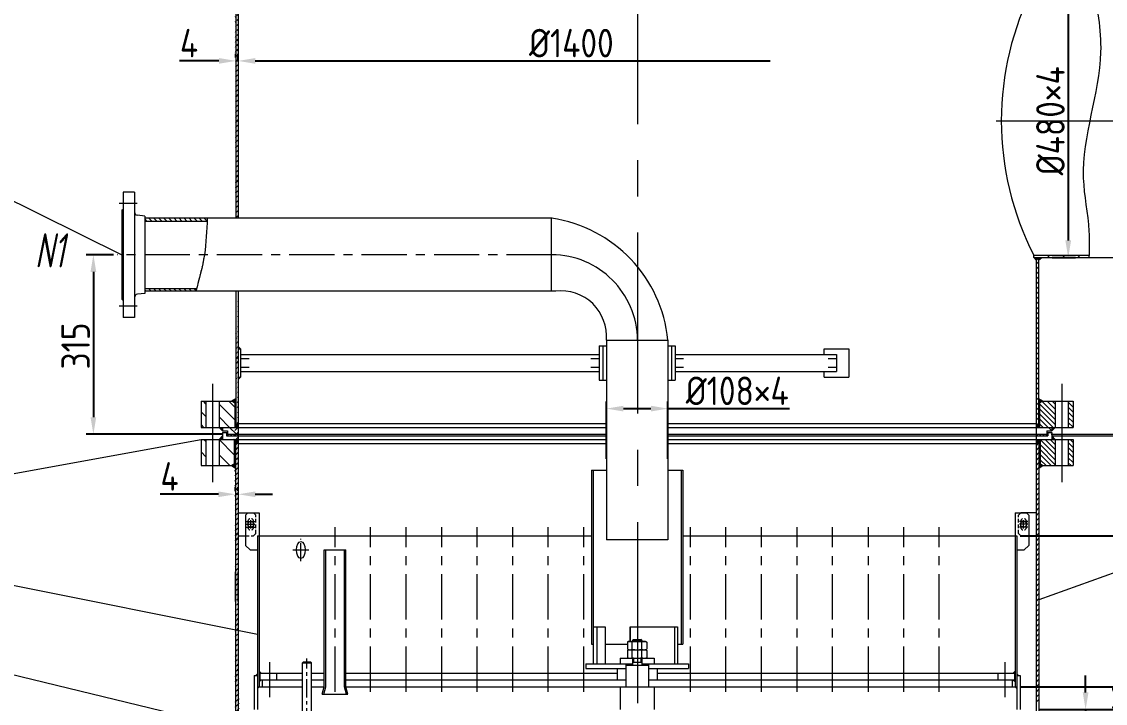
# Model space of a CAD drawing. Header units: inches. Extents: x 16 to 1170, y 5 to 1869.
# Drawn here: x 210.9 to 401.1, y 1455.6 to 1575.2 of the extents above; entities that cross this region are included whole.
import ezdxf

# ---------------------------------------------------------------- set-up
doc = ezdxf.new("R2010")
doc.units = ezdxf.units.IN
doc.header["$MEASUREMENT"] = 0
doc.linetypes.add('CENTER', pattern=[50.8, 31.75, -6.35, 6.35, -6.35])
doc.linetypes.add('HIDDEN', pattern=[9.525, 6.35, -3.175])
doc.layers.get('Defpoints').update_dxf_attribs({"lineweight": 0})
for name, color, linetype, lineweight in [('中心线', 111, 'CENTER', 0), ('剖面线', 250, 'Continuous', 0), ('文字', 7, 'Continuous', 0), ('标注线', 20, 'Continuous', 0), ('粗实线', 7, 'Continuous', 0), ('细实线2', 130, 'Continuous', 0), ('虚线', 3, 'HIDDEN', 0)]:
    doc.layers.add(name, color=color, linetype=linetype, lineweight=lineweight)
doc.styles.add('HZ', font='gbeitc.shx', dxfattribs={"width": 0.75, "bigfont": 'hztxt3.shx'})
doc.styles.add('STYLE1', font='isocp3.shx', dxfattribs={"width": 0.8, "oblique": 18, "bigfont": 'hztxt3.shx'})
doc.dimstyles.new('1-10', dxfattribs={"dimtxt": 4, "dimasz": 3, "dimexe": 1.25, "dimexo": 0.625, "dimtad": 1, "dimdec": 4, "dimlfac": 10, "dimdsep": 46, "dimtxsty": 'STYLE1', "dimcen": 0.5, "dimclrt": 4, "dimadec": 0, "dimazin": 0, "dimtp": 0.2, "dimtfac": 1, "dimtdec": 4, "dimtmove": 0, "dimatfit": 3, "dimfxl": 1.25, "dimtolj": 1, "dimarcsym": 0})

# ---------------------------------------------------------------- blocks, each defined once
blk = doc.blocks.new('*D27')
at = {"layer": 'Defpoints', "color": 0, "transparency": 16777216}
for p in [(388.74, 1454.5), (397.62, 1454.5), (389.44, 1452.5)]:
    blk.add_point(p, dxfattribs=at)
at = {"layer": '标注线', "color": 0, "lineweight": -2, "transparency": 16777216}
for p, q in [((397.62, 1457.5), (397.62, 1460.5)), ((389.36, 1454.5), (398.87, 1454.5)), ((397.62, 1454.5), (397.62, 1452.5)), ((390.06, 1452.5), (398.87, 1452.5)), ((397.62, 1449.5), (397.62, 1440.23))]:
    blk.add_line(p, q, dxfattribs=at)
at = {"layer": '标注线', "color": 0, "transparency": 16777216}
for points in [[(397.12, 1457.5), (398.12, 1457.5), (397.62, 1454.5)], [(397.12, 1449.5), (398.12, 1449.5), (397.62, 1452.5)]]:
    blk.add_solid(points, dxfattribs=at)
at = {"layer": '标注线', "color": 4, "transparency": 16777216, "insert": (394.5, 1443.2), "char_height": 4, "attachment_point": 5, "rotation": 90, "style": 'STYLE1'}
blk.add_mtext('\\A1;{\\Fgbenor,gbcbig|c134;\\H1.25x;\\Q0;\\W1;20}', dxfattribs=at)
blk = doc.blocks.new('*D28')
at = {"layer": 'Defpoints', "color": 0, "transparency": 16777216}
for p in [(385.54, 1458.5), (407.89, 1458.5), (388.74, 1454.5)]:
    blk.add_point(p, dxfattribs=at)
at = {"layer": '标注线', "color": 0, "lineweight": -2, "transparency": 16777216}
for p, q in [((407.89, 1461.5), (407.89, 1464.5)), ((386.16, 1458.5), (409.14, 1458.5)), ((407.89, 1454.5), (407.89, 1458.5)), ((389.36, 1454.5), (409.14, 1454.5)), ((407.89, 1451.5), (407.89, 1448.5))]:
    blk.add_line(p, q, dxfattribs=at)
at = {"layer": '标注线', "color": 0, "transparency": 16777216}
for points in [[(407.39, 1461.5), (408.39, 1461.5), (407.89, 1458.5)], [(407.39, 1451.5), (408.39, 1451.5), (407.89, 1454.5)]]:
    blk.add_solid(points, dxfattribs=at)
at = {"layer": '标注线', "color": 4, "transparency": 16777216, "insert": (404.76, 1456.5), "char_height": 4, "attachment_point": 5, "rotation": 90, "style": 'STYLE1'}
blk.add_mtext('\\A1;{\\Fgbenor,gbcbig|c134;\\H1.25x;\\Q0;\\W1;40}', dxfattribs=at)
blk = doc.blocks.new('*D32')
at = {"layer": 'Defpoints', "color": 0, "transparency": 16777216}
for p in [(385.54, 1485), (425.65, 1485), (388.74, 1454.5)]:
    blk.add_point(p, dxfattribs=at)
at = {"layer": '标注线', "color": 0, "lineweight": -2, "transparency": 16777216}
for p, q in [((386.16, 1485), (426.9, 1485)), ((425.65, 1457.5), (425.65, 1482)), ((389.36, 1454.5), (426.9, 1454.5))]:
    blk.add_line(p, q, dxfattribs=at)
at = {"layer": '标注线', "color": 0, "transparency": 16777216}
for points in [[(425.15, 1482), (426.15, 1482), (425.65, 1485)], [(425.15, 1457.5), (426.15, 1457.5), (425.65, 1454.5)]]:
    blk.add_solid(points, dxfattribs=at)
at = {"layer": '标注线', "color": 4, "transparency": 16777216, "insert": (422.53, 1472), "char_height": 4, "attachment_point": 5, "rotation": 90}
blk.add_mtext('\\A1;{\\Fgbenor,gbcbig|c134;\\H1.25x;305}', dxfattribs=at)
blk = doc.blocks.new('*D36')
at = {"layer": 'Defpoints', "color": 0, "transparency": 16777216}
for p in [(227.67, 1534.3), (223.53, 1502.8), (246.94, 1502.8)]:
    blk.add_point(p, dxfattribs=at)
at = {"layer": '标注线', "color": 0, "lineweight": -2, "transparency": 16777216}
for p, q in [((227.05, 1534.3), (222.28, 1534.3)), ((223.53, 1531.3), (223.53, 1505.8)), ((246.31, 1502.8), (222.28, 1502.8))]:
    blk.add_line(p, q, dxfattribs=at)
at = {"layer": '标注线', "color": 0, "transparency": 16777216}
for points in [[(223.03, 1531.3), (224.03, 1531.3), (223.53, 1534.3)], [(223.03, 1505.8), (224.03, 1505.8), (223.53, 1502.8)]]:
    blk.add_solid(points, dxfattribs=at)
at = {"layer": '标注线', "color": 4, "transparency": 16777216, "insert": (220.41, 1518.29), "char_height": 4, "attachment_point": 5, "rotation": 90}
blk.add_mtext('\\A1;{\\Fgbenor,gbcbig|c0;\\H1.25x;315}', dxfattribs=at)
blk = doc.blocks.new('*D37')
at = {"layer": 'Defpoints', "color": 0, "transparency": 16777216}
for p in [(248.94, 1567.82), (342.28, 1568.31), (342.28, 1567.82)]:
    blk.add_point(p, dxfattribs=at)
at = {"layer": '标注线', "color": 0, "lineweight": -2, "transparency": 16777216}
for p, q in [((248.94, 1568.44), (248.94, 1569.56)), ((251.94, 1568.31), (342.28, 1568.31))]:
    blk.add_line(p, q, dxfattribs=at)
at = {"layer": '标注线', "color": 0, "transparency": 16777216}
blk.add_solid([(251.94, 1568.81), (251.94, 1567.81), (248.94, 1568.31)], dxfattribs=at)
at = {"layer": '标注线', "color": 4, "transparency": 16777216, "insert": (307.39, 1571.43), "char_height": 4, "attachment_point": 5}
blk.add_mtext('\\A1;{\\Fgbenor,gbcbig|c0;\\H1.25x;%%C\\Fgbenor,gbcbig|c134;1400}', dxfattribs=at)
blk = doc.blocks.new('_None')
blk = doc.blocks.new('*D38')
at = {"layer": 'Defpoints', "color": 0, "transparency": 16777216}
for p in [(248.54, 1568.31), (248.54, 1568.31), (248.94, 1568.31)]:
    blk.add_point(p, dxfattribs=at)
at = {"layer": '标注线', "color": 0, "lineweight": -2, "transparency": 16777216}
for p, q in [((248.54, 1568.93), (248.54, 1569.56)), ((248.94, 1568.93), (248.94, 1569.56)), ((245.54, 1568.31), (238.64, 1568.31)), ((248.94, 1568.31), (248.54, 1568.31)), ((251.94, 1568.31), (254.94, 1568.31))]:
    blk.add_line(p, q, dxfattribs=at)
at = {"layer": '标注线', "color": 0, "transparency": 16777216}
for points in [[(245.54, 1568.81), (245.54, 1567.81), (248.54, 1568.31)], [(251.94, 1568.81), (251.94, 1567.81), (248.94, 1568.31)]]:
    blk.add_solid(points, dxfattribs=at)
at = {"layer": '标注线', "color": 4, "transparency": 16777216, "insert": (240.31, 1571.43), "char_height": 4, "attachment_point": 5}
blk.add_mtext('\\A1;{\\Fgbenor,gbcbig|c134;\\H1.25x;4}', dxfattribs=at)
blk = doc.blocks.new('*D41')
at = {"layer": 'Defpoints', "color": 0, "transparency": 16777216}
for p in [(324.34, 1507.3), (313.54, 1497.88), (324.34, 1497.88)]:
    blk.add_point(p, dxfattribs=at)
at = {"layer": '标注线', "color": 0, "lineweight": -2, "transparency": 16777216}
for p, q in [((313.54, 1498.5), (313.54, 1508.55)), ((324.34, 1498.5), (324.34, 1508.55)), ((316.54, 1507.3), (321.34, 1507.3)), ((324.34, 1507.3), (345.67, 1507.3))]:
    blk.add_line(p, q, dxfattribs=at)
at = {"layer": '标注线', "color": 0, "transparency": 16777216}
for points in [[(316.54, 1507.8), (316.54, 1506.8), (313.54, 1507.3)], [(321.34, 1507.8), (321.34, 1506.8), (324.34, 1507.3)]]:
    blk.add_solid(points, dxfattribs=at)
at = {"layer": '标注线', "color": 4, "transparency": 16777216, "insert": (336.5, 1510.42), "char_height": 4, "attachment_point": 5}
blk.add_mtext('\\A1;{\\Fgbenor,gbcbig|c0;\\H1.25x;%%C\\Fgbenor,gbcbig|c134;108×4}', dxfattribs=at)
blk = doc.blocks.new('*D42')
at = {"layer": 'Defpoints', "color": 0, "transparency": 16777216}
for p in [(391.11, 1581.8), (391.11, 1533.8), (394.57, 1533.8)]:
    blk.add_point(p, dxfattribs=at)
at = {"layer": '标注线', "color": 0, "lineweight": -2, "transparency": 16777216}
for p, q in [((391.74, 1581.8), (395.82, 1581.8)), ((394.57, 1578.8), (394.57, 1536.8)), ((391.74, 1533.8), (395.82, 1533.8))]:
    blk.add_line(p, q, dxfattribs=at)
at = {"layer": '标注线', "color": 0, "transparency": 16777216}
for points in [[(394.07, 1578.8), (395.07, 1578.8), (394.57, 1581.8)], [(394.07, 1536.8), (395.07, 1536.8), (394.57, 1533.8)]]:
    blk.add_solid(points, dxfattribs=at)
at = {"layer": '标注线', "color": 4, "transparency": 16777216, "insert": (391.45, 1557.8), "char_height": 4, "attachment_point": 5, "rotation": 90}
blk.add_mtext('\\A1;{\\Fgbenor,gbcbig|c0;\\H1.25x;%%C\\Fgbenor,gbcbig|c134;480×4}', dxfattribs=at)
blk = doc.blocks.new('*D69')
at = {"layer": 'Defpoints', "color": 0, "transparency": 16777216}
for p in [(248.46, 1492.26), (248.94, 1492.27), (248.94, 1492.27)]:
    blk.add_point(p, dxfattribs=at)
at = {"layer": '标注线', "color": 0, "lineweight": -2, "transparency": 16777216}
for p, q in [((248.46, 1492.88), (248.46, 1493.52)), ((248.94, 1492.9), (248.94, 1493.52)), ((245.46, 1492.27), (235.23, 1492.27)), ((248.94, 1492.27), (248.46, 1492.27)), ((251.94, 1492.27), (254.94, 1492.27))]:
    blk.add_line(p, q, dxfattribs=at)
at = {"layer": '标注线', "color": 0, "transparency": 16777216}
for points in [[(245.46, 1492.77), (245.46, 1491.77), (248.46, 1492.27)], [(251.94, 1492.77), (251.94, 1491.77), (248.94, 1492.27)]]:
    blk.add_solid(points, dxfattribs=at)
at = {"layer": '标注线', "color": 4, "transparency": 16777216, "insert": (236.89, 1495.4), "char_height": 4, "attachment_point": 5}
blk.add_mtext('\\A1;{\\Fgbenor,gbcbig|c134;\\H1.25x;4}', dxfattribs=at)

msp = doc.modelspace()

# ---------------------------------------------------------------- hatches: boundary and pattern name
at = {"layer": '剖面线'}
h = msp.add_hatch(dxfattribs=at)
h.set_pattern_fill('ANSI31', scale=5, style=0)
edge = h.paths.add_edge_path()
edge.add_line((248.535592, 1607.606282), (248.535592, 1540.699102))
edge.add_line((248.935592, 1628.522486), (248.935592, 1540.699102))
edge.add_line((248.927225, 1540.699102), (248.535592, 1540.699102))
edge.add_line((248.335592, 1607.659872), (248.935592, 1607.499102))
h = msp.add_hatch(dxfattribs=at)
h.set_pattern_fill('ANSI31', scale=5, angle=90, style=0)
edge = h.paths.add_edge_path()
edge.add_spline(control_points=[(243.479564, 1540.199093), (243.486451, 1540.365751), (243.493225, 1540.532427), (243.5, 1540.699102)], knot_values=[0, 0, 0, 0, 0.4986655681, 0.4986655681, 0.4986655681, 0.4986655681], degree=3, periodic=0)
edge.add_line((243.5, 1540.699102), (232.535592, 1540.699102))
edge.add_line((232.535592, 1540.699102), (232.535592, 1540.199093))
edge.add_line((232.535592, 1540.199093), (243.479564, 1540.199093))
h = msp.add_hatch(dxfattribs=at)
h.set_pattern_fill('ANSI31', scale=5, angle=90, style=0)
edge = h.paths.add_edge_path()
edge.add_spline(control_points=[(241.5, 1527.899102), (242.08331, 1530.019496), (242.666619, 1532.139889), (243, 1534.299102)], knot_values=[6.4195015383, 6.4195015383, 6.4195015383, 6.4195015383, 12.9929329101, 12.9929329101, 12.9929329101, 12.9929329101], degree=3, periodic=0)
edge.add_line((241.637385, 1528.399098), (232.535592, 1528.399098))
edge.add_line((232.535592, 1528.399098), (232.535592, 1527.899102))
edge.add_line((232.535592, 1527.899102), (241.5, 1527.899102))
h = msp.add_hatch(dxfattribs=at)
h.set_pattern_fill('ANSI31', scale=5, style=0)
edge = h.paths.add_edge_path()
edge.add_line((248.435592, 1501.333077), (248.435592, 1452.499102))
edge.add_line((248.935592, 1527.899102), (248.935592, 1452.499102))
edge.add_line((248.235592, 1501.386667), (248.935592, 1501.199102))
edge.add_line((248.435592, 1452.499102), (249.135592, 1452.499102))
h = msp.add_hatch(dxfattribs=at)
h.set_pattern_fill('ANSI31', scale=5, style=0)
edge = h.paths.add_edge_path()
edge.add_line((248.535592, 1527.899102), (248.535592, 1504.591923))
edge.add_line((248.935592, 1527.899102), (248.935592, 1452.499102))
edge.add_line((248.335592, 1504.538333), (248.935592, 1504.699102))
h = msp.add_hatch(dxfattribs=at)
h.set_pattern_fill('ANSI31', scale=5, angle=90, style=0)
h.paths.add_polyline_path([(389.535592, 1503.999102), (392.285592, 1503.999102), (392.285592, 1508.599102), (390.054983, 1508.599102), (389.535592, 1508.299232)])
h = msp.add_hatch(dxfattribs=at)
h.set_pattern_fill('ANSI31', scale=5, angle=90, style=0)
h.paths.add_polyline_path([(395.435592, 1508.599102), (394.585592, 1508.599102), (394.585592, 1503.999102), (395.435592, 1503.999102)])
h = msp.add_hatch(dxfattribs=at)
h.set_pattern_fill('ANSI31', scale=15, angle=90, style=0)
h.paths.add_polyline_path([(243.285592, 1501.899102), (242.435592, 1501.899102), (242.435592, 1497.299102), (243.285592, 1497.299102)])
h = msp.add_hatch(dxfattribs=at)
h.set_pattern_fill('ANSI31', scale=15, angle=90, style=0)
h.paths.add_polyline_path([(248.235592, 1501.899102), (245.585592, 1501.899102), (245.585592, 1497.299102), (247.715977, 1497.299102), (248.235592, 1497.599102)])
h = msp.add_hatch(dxfattribs=at)
h.set_pattern_fill('ANSI31', scale=5, angle=90, style=0)
h.paths.add_polyline_path([(392.285531, 1501.899102), (389.635592, 1501.899102), (389.635592, 1497.600327), (390.157329, 1497.299102), (392.285531, 1497.299102)])
h = msp.add_hatch(dxfattribs=at)
h.set_pattern_fill('ANSI31', scale=5, angle=90, style=0)
h.paths.add_polyline_path([(395.435592, 1501.899102), (394.585592, 1501.899102), (394.585592, 1497.299102), (395.435592, 1497.299102)])
at = {"layer": '粗实线'}
h = msp.add_hatch(dxfattribs=at)
h.set_pattern_fill('ANSI31', scale=15, style=0)
edge = h.paths.add_edge_path()
edge.add_line((398.203755, 1534.199102), (388.535592, 1534.199102))
edge.add_line((388.535592, 1534.199102), (388.535592, 1533.799102))
edge.add_line((388.535592, 1533.799102), (398.206078, 1533.799102))
edge.add_spline(control_points=[(398.206078, 1533.799102), (398.204621, 1533.93242), (398.203899, 1534.065755), (398.203755, 1534.199102)], knot_values=[47.9378621738, 47.9378621738, 47.9378621738, 47.9378621738, 48.3378389062, 48.3378389062, 48.3378389062, 48.3378389062], degree=3, periodic=0)
for points in [[(389.935592, 1533.799102), (388.535592, 1533.799102), (388.935592, 1533.36743), (388.935592, 1533.599102), (389.135592, 1533.599102), (389.335592, 1533.360752)], [(248.935592, 1518.180739), (248.935592, 1517.799102), (249.335592, 1517.799102)], [(249.335592, 1512.799102), (248.935592, 1512.799102), (248.935592, 1512.381706)], [(248.535592, 1508.999102), (247.815977, 1508.599102), (248.335592, 1508.299102), (248.535592, 1508.299102)], [(389.335592, 1508.999102), (389.335592, 1508.299102), (389.535367, 1508.299102), (390.054983, 1508.599102)], [(246.185592, 1503.999102), (245.585592, 1503.999102), (246.185592, 1503.399102)], [(248.935592, 1504.699102), (248.335592, 1504.538333), (248.335592, 1503.999102), (248.935592, 1503.999102)], [(389.535592, 1504.538333), (388.935592, 1504.699102), (388.935592, 1503.999102), (389.535592, 1503.999102)], [(392.285592, 1503.999102), (391.685592, 1503.999102), (391.685592, 1503.399102)], [(246.185592, 1502.499102), (245.585592, 1501.899102), (246.185592, 1501.899102)], [(391.685592, 1502.499102), (392.285592, 1501.899102), (391.685592, 1501.899102)], [(248.935592, 1501.899102), (248.235592, 1501.899102), (248.235592, 1501.386667), (248.935592, 1501.199102)], [(389.635592, 1501.386667), (389.635592, 1501.899102), (388.935592, 1501.899102), (388.935592, 1501.199102)], [(248.435592, 1497.599102), (248.235592, 1497.599102), (247.715977, 1497.299102), (248.435592, 1496.799102)], [(390.157329, 1497.299102), (389.637714, 1497.599102), (389.435592, 1497.599102), (389.435592, 1496.799102)], [(252.335592, 1460.786734), (252.035592, 1460.499102), (252.335592, 1460.499102)], [(252.635592, 1461.239064), (252.635592, 1460.899102), (252.984556, 1460.899102)], [(385.235592, 1461.213444), (384.915833, 1460.899102), (385.235592, 1460.899102)], [(385.535592, 1460.792915), (385.535592, 1460.499102), (385.835592, 1460.499102)], [(252.635592, 1458.499102), (252.335592, 1458.499102), (252.335592, 1458.196712)], [(252.965227, 1459.699102), (252.635592, 1459.699102), (252.635592, 1459.373224)], [(385.235592, 1459.699102), (384.936052, 1459.699102), (385.235592, 1459.393572)], [(385.535592, 1458.499102), (385.235592, 1458.499102), (385.535592, 1458.216069)]]:
    msp.add_hatch(color=7, dxfattribs=at).paths.add_polyline_path(points)

# ---------------------------------------------------------------- linework, layer by layer
at = {"layer": 'Defpoints'}
msp.add_spline([(243.5, 1540.699102), (243, 1534.299102), (241.5, 1527.899102)], degree=3, dxfattribs=at)
at = {"layer": '中心线'}
for p, q in [((319.007974, 1588.975101), (319.007974, 482.409355)), ((381.916332, 1557.799102), (416.211526, 1557.799102)), ((244.435592, 1511.635311), (244.435592, 1494.398047)), ((393.435592, 1511.635311), (393.435592, 1494.398047)), ((254.416179, 1462.789749), (254.416179, 1456.655109)), ((383.455005, 1462.789749), (383.455005, 1456.655109))]:
    msp.add_line(p, q, dxfattribs=at)
at = {"layer": '中心线', "ltscale": 0.25}
for p, q in [((231.235592, 1543.299102), (228.035592, 1543.299102)), ((303.935592, 1534.299102), (227.671752, 1534.299102)), ((231.235592, 1525.299102), (228.035592, 1525.299102)), ((265.934838, 1457.603685), (265.934838, 1486.5274)), ((272.170221, 1457.603685), (272.170221, 1486.5274)), ((278.405603, 1457.603685), (278.405603, 1486.5274)), ((284.640986, 1457.603685), (284.640986, 1486.5274)), ((290.876369, 1457.603685), (290.876369, 1486.5274)), ((297.111752, 1457.603685), (297.111752, 1486.5274)), ((303.347135, 1457.603685), (303.347135, 1486.5274)), ((309.582518, 1457.603685), (309.582518, 1486.5274)), ((328.288667, 1457.603685), (328.288667, 1486.5274)), ((334.52405, 1457.603685), (334.52405, 1486.5274)), ((340.759433, 1457.603685), (340.759433, 1486.5274)), ((346.994815, 1457.603685), (346.994815, 1486.5274)), ((353.230198, 1457.603685), (353.230198, 1486.5274)), ((359.538912, 1457.603685), (359.538912, 1486.5274)), ((365.700964, 1457.603685), (365.700964, 1486.5274)), ((371.936347, 1457.603685), (371.936347, 1486.5274))]:
    msp.add_line(p, q, dxfattribs=at)
at = {"layer": '中心线', "ltscale": 0.1}
for p, q in [((250.416611, 1487.499102), (251.854574, 1487.499102)), ((250.416611, 1486.999102), (251.854574, 1486.999102)), ((251.135592, 1486.280121), (251.135592, 1487.718084)), ((387.454574, 1487.499102), (386.016611, 1487.499102)), ((387.454574, 1486.999102), (386.016611, 1486.999102)), ((386.735592, 1486.280121), (386.735592, 1487.718084)), ((250.416611, 1486.499102), (251.854574, 1486.499102)), ((387.454574, 1486.499102), (386.016611, 1486.499102)), ((259.927131, 1480.530294), (259.927131, 1484.467911)), ((258.515116, 1482.499102), (261.339146, 1482.499102)), ((260.999075, 1451.54808), (260.999075, 1463.43331))]:
    msp.add_line(p, q, dxfattribs=at)
at = {"layer": '中心线'}
msp.add_arc((303.884112, 1519.174818), 15.124372, 0.47083453, 89.80497577, dxfattribs=at)
at = {"layer": '剖面线', "color": 7}
for p, q in [((388.935592, 1532.680811), (389.335592, 1533.080811)), ((388.935592, 1531.796927), (389.335592, 1532.196927)), ((388.935592, 1530.913044), (389.335592, 1531.313044)), ((388.935592, 1530.029161), (389.335592, 1530.429161)), ((388.935592, 1529.145277), (389.335592, 1529.545277)), ((388.935592, 1528.261394), (389.335592, 1528.661394)), ((388.935592, 1527.37751), (389.335592, 1527.77751)), ((388.935592, 1526.493627), (389.335592, 1526.893627)), ((388.935592, 1525.609743), (389.335592, 1526.009743)), ((388.935592, 1524.72586), (389.335592, 1525.12586)), ((388.935592, 1523.841976), (389.335592, 1524.241976)), ((388.935592, 1522.958093), (389.335592, 1523.358093)), ((388.935592, 1522.074209), (389.335592, 1522.474209)), ((388.935592, 1521.190326), (389.335592, 1521.590326)), ((388.935592, 1520.306442), (389.335592, 1520.706442)), ((388.935592, 1519.422559), (389.335592, 1519.822559)), ((388.935592, 1518.538675), (389.335592, 1518.938675)), ((388.935592, 1517.654792), (389.335592, 1518.054792)), ((388.935592, 1516.770908), (389.335592, 1517.170908)), ((388.935592, 1515.887025), (389.335592, 1516.287025)), ((388.935592, 1515.003141), (389.335592, 1515.403141)), ((388.935592, 1514.119258), (389.335592, 1514.519258)), ((388.935592, 1513.235374), (389.335592, 1513.635374)), ((388.935592, 1512.351491), (389.335592, 1512.751491)), ((388.935592, 1511.467607), (389.335592, 1511.867607)), ((388.935592, 1510.583724), (389.335592, 1510.983724)), ((388.935592, 1509.699841), (389.335592, 1510.099841)), ((243.285592, 1508.13443), (242.82092, 1508.599102)), ((248.335592, 1505.329494), (245.585592, 1508.079494)), ((248.335592, 1507.574558), (247.311048, 1508.599102)), ((388.935592, 1508.815957), (389.335592, 1509.215957)), ((388.935592, 1507.932074), (389.335592, 1508.332074)), ((243.285592, 1505.889366), (242.435592, 1506.739366)), ((388.935592, 1507.04819), (389.335592, 1507.44819)), ((388.935592, 1506.164307), (389.335592, 1506.564307)), ((242.930792, 1503.999102), (242.435592, 1504.494302)), ((247.42092, 1503.999102), (245.585592, 1505.83443)), ((248.62092, 1502.799102), (247.42092, 1503.999102)), ((388.935592, 1505.280423), (389.335592, 1505.680423)), ((246.982324, 1502.499102), (247.282324, 1502.799102)), ((247.798388, 1502.499102), (247.498388, 1502.799102)), ((248.104856, 1502.499102), (248.404856, 1502.799102)), ((248.92092, 1502.499102), (248.62092, 1502.799102)), ((389.237422, 1502.499102), (388.937422, 1502.799102)), ((389.54389, 1502.499102), (389.84389, 1502.799102)), ((390.359954, 1502.499102), (390.059954, 1502.799102)), ((390.666422, 1502.499102), (390.935592, 1502.768273)), ((388.933772, 1500.755968), (389.435265, 1501.26796)), ((388.935592, 1499.977122), (389.435592, 1500.477122)), ((388.935592, 1499.093239), (389.435592, 1499.593239)), ((388.935592, 1498.209355), (389.435592, 1498.709355)), ((388.935592, 1497.325472), (389.435592, 1497.825472)), ((388.935592, 1496.441588), (389.435592, 1496.941588)), ((388.935592, 1495.557705), (389.435592, 1496.057705)), ((388.935592, 1494.673821), (389.435592, 1495.173821)), ((388.935592, 1493.789938), (389.435592, 1494.289938)), ((388.935592, 1492.906054), (389.435592, 1493.406054)), ((388.935592, 1492.022171), (389.435592, 1492.522171)), ((388.935592, 1491.138288), (389.435592, 1491.638288)), ((388.935592, 1490.254404), (389.435592, 1490.754404)), ((388.935592, 1489.370521), (389.435592, 1489.870521)), ((388.935592, 1488.486637), (389.435592, 1488.986637)), ((388.935592, 1487.602754), (389.435592, 1488.102754)), ((388.935592, 1486.71887), (389.435592, 1487.21887)), ((388.935592, 1485.834987), (389.435592, 1486.334987)), ((388.935592, 1484.951103), (389.435592, 1485.451103)), ((388.935592, 1484.06722), (389.435592, 1484.56722)), ((388.935592, 1483.183336), (389.435592, 1483.683336)), ((388.935592, 1482.299453), (389.435592, 1482.799453)), ((388.935592, 1481.415569), (389.435592, 1481.915569)), ((388.935592, 1480.531686), (389.435592, 1481.031686)), ((388.935592, 1479.647802), (389.435592, 1480.147802)), ((388.935592, 1478.763919), (389.435592, 1479.263919)), ((388.935592, 1477.880035), (389.435592, 1478.380035)), ((388.935592, 1476.996152), (389.435592, 1477.496152)), ((388.935592, 1476.112268), (389.435592, 1476.612268)), ((388.935592, 1475.228385), (389.435592, 1475.728385)), ((388.935592, 1474.344501), (389.435592, 1474.844501)), ((388.935592, 1473.460618), (389.435592, 1473.960618)), ((388.935592, 1472.576735), (389.435592, 1473.076735)), ((388.935592, 1471.692851), (389.435592, 1472.192851)), ((388.935592, 1470.808968), (389.435592, 1471.308968)), ((388.935592, 1469.925084), (389.435592, 1470.425084)), ((388.935592, 1469.041201), (389.435592, 1469.541201)), ((388.935592, 1468.157317), (389.435592, 1468.657317)), ((388.935592, 1467.273434), (389.435592, 1467.773434)), ((388.935592, 1466.38955), (389.435592, 1466.88955)), ((388.935592, 1465.505667), (389.435592, 1466.005667)), ((388.935592, 1464.621783), (389.435592, 1465.121783)), ((388.935592, 1463.7379), (389.435592, 1464.2379)), ((388.935592, 1462.854016), (389.435592, 1463.354016)), ((388.935592, 1461.970133), (389.435592, 1462.470133)), ((388.935592, 1461.086249), (389.435592, 1461.586249)), ((388.935592, 1460.202366), (389.435592, 1460.702366)), ((388.935592, 1459.318482), (389.435592, 1459.818482)), ((388.935592, 1458.434599), (389.435592, 1458.934599)), ((388.935592, 1457.550715), (389.435592, 1458.050715)), ((388.935592, 1456.666832), (389.435592, 1457.166832)), ((388.935592, 1455.782948), (389.435592, 1456.282948))]:
    msp.add_line(p, q, dxfattribs=at)
at = {"layer": '剖面线'}
msp.add_line((391.685592, 1503.418528), (391.105018, 1503.999102), dxfattribs=at)
at = {"layer": '标注线'}
for p, q in [((199.771465, 1548.543665), (228.535592, 1534.299102)), ((469.255872, 1502.381283), (389.435592, 1473.763774)), ((391.560592, 1502.799102), (426.67071, 1502.799102)), ((391.560592, 1502.799102), (435.399427, 1502.799102)), ((391.560592, 1502.799102), (435.399427, 1502.799102)), ((391.610592, 1502.499102), (435.399427, 1502.499102)), ((199.771465, 1494.127101), (242.435592, 1501.899102)), ((199.771465, 1478.253565), (252.335592, 1467.747987)), ((199.771465, 1462.979867), (249.135592, 1451.018959))]:
    msp.add_line(p, q, dxfattribs=at)
at = {"layer": '粗实线'}
for p, q in [((248.935592, 1628.522486), (248.935592, 1540.699102)), ((248.535592, 1607.606282), (248.535592, 1540.699102)), ((230.735592, 1545.299102), (228.735592, 1545.299102)), ((228.735592, 1545.299102), (228.735592, 1523.299102)), ((230.735592, 1545.299102), (230.735592, 1523.299102)), ((228.535592, 1542.099102), (228.735592, 1542.299102)), ((228.535592, 1542.099102), (228.535592, 1526.499102)), ((232.535592, 1541.07809), (231.262471, 1541.23441)), ((232.535581, 1540.199093), (243.489799, 1540.199093)), ((232.535592, 1541.07809), (232.535592, 1527.520233)), ((304.033752, 1540.699102), (232.535592, 1540.699102)), ((248.927225, 1540.699102), (248.535592, 1540.699102)), ((303.935592, 1527.899102), (303.935592, 1540.699102)), ((388.535592, 1534.199102), (398.203755, 1534.199102)), ((388.535592, 1533.799102), (403.735592, 1533.799102)), ((388.935592, 1533.599102), (388.935592, 1452.499102)), ((232.535592, 1527.520233), (231.262471, 1527.363913)), ((232.535589, 1528.399098), (241.637236, 1528.399098)), ((304.64031, 1527.899102), (232.535592, 1527.899102)), ((248.535592, 1527.899102), (248.535592, 1504.591923)), ((248.935592, 1527.899102), (248.935592, 1452.499102)), ((228.535592, 1526.499102), (228.735592, 1526.299102)), ((230.735592, 1523.299102), (228.735592, 1523.299102)), ((313.535592, 1519.299102), (313.535592, 1484.299102)), ((313.535592, 1519.299102), (324.335592, 1519.299102)), ((324.335592, 1519.299102), (324.335592, 1484.299102)), ((249.335592, 1517.799102), (248.935592, 1518.180739)), ((248.935592, 1517.799102), (249.335592, 1517.799102)), ((249.335592, 1517.799102), (249.335592, 1512.799102)), ((312.285592, 1518.299102), (312.285592, 1512.299102)), ((312.285592, 1518.299102), (313.535592, 1518.299102)), ((312.885592, 1518.299102), (312.885592, 1512.299102)), ((324.335592, 1518.299102), (325.585592, 1518.299102)), ((324.985592, 1518.299102), (324.985592, 1512.299102)), ((325.585592, 1518.299102), (325.585592, 1512.299102)), ((351.770529, 1517.799102), (356.100656, 1517.799102)), ((351.770529, 1516.799102), (351.770529, 1517.799102)), ((356.100656, 1517.799102), (356.100656, 1512.799102)), ((249.335592, 1516.799102), (312.285592, 1516.799102)), ((325.585592, 1516.799102), (353.935592, 1516.799102)), ((353.935592, 1516.799102), (353.935592, 1513.799102)), ((249.335592, 1513.799102), (312.285592, 1513.799102)), ((325.585592, 1513.799102), (353.935592, 1513.799102)), ((351.770529, 1512.799102), (351.770529, 1513.799102)), ((248.935592, 1512.799102), (249.335592, 1512.799102)), ((249.335592, 1512.799102), (248.935592, 1512.381706)), ((312.285592, 1512.299102), (313.535592, 1512.299102)), ((324.335592, 1512.299102), (325.585592, 1512.299102)), ((351.770529, 1512.799102), (356.100656, 1512.799102)), ((242.435592, 1503.999102), (313.535592, 1503.999102)), ((248.935592, 1504.699102), (313.535592, 1504.699102)), ((324.335592, 1504.699102), (388.935592, 1504.699102)), ((324.335592, 1503.999102), (395.435592, 1503.999102)), ((391.685592, 1503.999102), (391.685592, 1503.399102)), ((391.685592, 1503.399102), (392.285592, 1503.999102)), ((246.885592, 1502.499102), (313.535592, 1502.499102)), ((246.935592, 1502.799102), (313.535592, 1502.799102)), ((324.335592, 1502.799102), (390.935592, 1502.799102)), ((324.335592, 1502.499102), (390.985592, 1502.499102)), ((242.435592, 1501.899102), (313.535592, 1501.899102)), ((248.435592, 1501.333077), (248.435592, 1452.499102)), ((248.935592, 1501.199102), (313.535592, 1501.199102)), ((324.335592, 1501.899102), (395.435592, 1501.899102)), ((324.335592, 1501.199102), (388.935592, 1501.199102)), ((389.435592, 1501.333077), (389.435592, 1452.499102)), ((310.935592, 1496.499102), (310.935592, 1465.999102)), ((310.935592, 1496.499102), (313.535592, 1496.499102)), ((311.235592, 1496.499102), (311.235592, 1462.499102)), ((324.335592, 1496.499102), (326.935592, 1496.499102)), ((326.635592, 1496.499102), (326.635592, 1465.999102)), ((326.935592, 1496.499102), (326.935592, 1465.999102)), ((248.935592, 1488.999102), (251.635592, 1488.999102)), ((250.635592, 1488.999102), (250.235592, 1488.599102)), ((250.635592, 1488.999102), (252.635592, 1488.999102)), ((252.635592, 1488.999102), (252.635592, 1458.499102)), ((385.235592, 1488.999102), (385.235592, 1458.499102)), ((385.235592, 1488.999102), (387.235592, 1488.999102)), ((388.935592, 1488.999102), (386.235592, 1488.999102)), ((387.635592, 1488.599102), (387.235592, 1488.999102)), ((250.235592, 1488.599102), (250.235592, 1483.299102)), ((387.635592, 1488.599102), (387.635592, 1483.299102)), ((248.935592, 1484.999102), (250.235592, 1484.999102)), ((252.335592, 1484.999102), (252.335592, 1454.499102)), ((252.335592, 1484.999102), (310.935592, 1484.999102)), ((326.935592, 1484.999102), (385.535592, 1484.999102)), ((385.535592, 1484.999102), (385.535592, 1454.499102)), ((388.935592, 1484.999102), (387.635592, 1484.999102)), ((251.035592, 1482.499102), (250.235592, 1483.299102)), ((324.335592, 1484.299102), (313.535592, 1484.299102)), ((386.835592, 1482.499102), (387.635592, 1483.299102)), ((251.035592, 1482.499102), (252.335592, 1482.499102)), ((264.034838, 1482.499102), (267.834838, 1482.499102)), ((264.034838, 1458.499102), (264.034838, 1482.499102)), ((264.284838, 1458.466037), (264.284838, 1482.499102)), ((267.584838, 1458.466037), (267.584838, 1482.499102)), ((267.834838, 1458.499102), (267.834838, 1482.499102)), ((385.535592, 1482.499102), (386.835592, 1482.499102)), ((311.235592, 1468.999102), (313.325602, 1468.999102)), ((311.835592, 1468.999102), (311.835592, 1462.499102)), ((313.325602, 1468.999102), (313.325602, 1462.499102)), ((317.691432, 1468.999102), (326.039242, 1468.999102)), ((317.691432, 1466.45904), (317.691432, 1468.999102)), ((317.782706, 1466.459015), (317.782706, 1468.999102)), ((325.480038, 1468.999102), (325.480038, 1462.499102)), ((326.039242, 1468.999102), (326.039242, 1462.499102)), ((310.935592, 1465.999102), (311.235592, 1465.999102)), ((313.325602, 1465.999102), (317.240522, 1465.999102)), ((317.240522, 1466.328105), (317.467416, 1466.459102)), ((317.240522, 1466.328105), (317.240522, 1465.1101)), ((317.467416, 1466.459102), (320.403647, 1466.458284)), ((318.087302, 1465.109886), (318.087302, 1466.328319)), ((318.135592, 1466.649102), (318.285592, 1466.799102)), ((318.135592, 1466.649102), (318.135592, 1466.459102)), ((318.135592, 1466.649102), (319.735592, 1466.649102)), ((318.285592, 1466.799102), (319.585592, 1466.799102)), ((319.735592, 1466.649102), (319.585592, 1466.799102)), ((319.735592, 1466.649102), (319.735592, 1466.459102)), ((319.780863, 1465.109459), (319.780863, 1466.328746)), ((320.403647, 1466.458284), (320.627644, 1466.328959)), ((320.627644, 1466.328959), (320.627644, 1465.109246)), ((326.039242, 1465.999102), (326.935592, 1465.999102)), ((317.240522, 1465.1101), (317.467416, 1464.979102)), ((317.242032, 1464.848105), (317.468926, 1464.979102)), ((317.242032, 1464.848105), (317.242032, 1463.6301)), ((317.468926, 1464.979102), (320.402101, 1464.979102)), ((318.088812, 1463.629886), (318.088812, 1464.848319)), ((319.782373, 1463.629459), (319.782373, 1464.848746)), ((320.403647, 1464.979921), (320.627644, 1465.109246)), ((320.405156, 1464.978284), (320.629153, 1464.848959)), ((320.629153, 1464.848959), (320.629153, 1463.629246)), ((260.399075, 1462.869199), (260.199075, 1462.669199)), ((260.199075, 1453.069199), (260.199075, 1462.669199)), ((260.199075, 1462.669199), (261.799075, 1462.669199)), ((260.399075, 1462.869199), (261.599075, 1462.869199)), ((261.799075, 1462.669199), (261.599075, 1462.869199)), ((261.799075, 1453.069199), (261.799075, 1462.669199)), ((309.935592, 1462.499102), (309.935592, 1461.699102)), ((309.935592, 1462.499102), (318.135592, 1462.499102)), ((315.935592, 1463.499102), (315.935592, 1462.499102)), ((315.935592, 1463.499102), (321.935592, 1463.499102)), ((316.935592, 1462.499102), (316.935592, 1458.499102)), ((316.935592, 1462.299102), (320.935592, 1462.299102)), ((317.242032, 1463.6301), (317.468926, 1463.499102)), ((318.135592, 1463.499102), (318.135592, 1462.299102)), ((318.135592, 1462.799102), (319.735592, 1462.799102)), ((319.735592, 1463.499102), (319.735592, 1462.299102)), ((319.735592, 1462.499102), (327.935592, 1462.499102)), ((320.405156, 1463.499921), (320.629153, 1463.629246)), ((320.935592, 1462.499102), (320.935592, 1458.499102)), ((321.935592, 1463.499102), (321.935592, 1462.499102)), ((327.935592, 1462.499102), (327.935592, 1461.699102)), ((251.735592, 1460.499102), (251.735592, 1454.499102)), ((251.735592, 1460.499102), (252.335592, 1460.499102)), ((252.035592, 1460.499102), (252.335592, 1460.786734)), ((252.635592, 1461.239064), (252.984556, 1460.899102)), ((252.635592, 1460.899102), (260.199075, 1460.899102)), ((252.735592, 1460.899102), (252.735592, 1459.699102)), ((255.635592, 1460.899102), (255.635592, 1459.699102)), ((261.799075, 1460.899102), (264.034838, 1460.899102)), ((267.834838, 1460.899102), (315.435592, 1460.899102)), ((309.935592, 1461.699102), (316.935592, 1461.699102)), ((315.435592, 1461.699102), (315.435592, 1459.699102)), ((320.935592, 1461.699102), (327.935592, 1461.699102)), ((322.435592, 1461.699102), (322.435592, 1459.699102)), ((322.435592, 1460.899102), (385.235592, 1460.899102)), ((382.235592, 1460.899102), (382.235592, 1459.699102)), ((385.235592, 1461.213444), (384.915833, 1460.899102)), ((385.135592, 1460.899102), (385.135592, 1459.699102)), ((385.835592, 1460.499102), (385.535592, 1460.792915)), ((385.535592, 1460.499102), (386.135592, 1460.499102)), ((386.135592, 1460.499102), (386.135592, 1454.499102)), ((386.135592, 1460.499102), (386.135592, 1460.499102)), ((252.335592, 1458.499102), (260.199075, 1458.499102)), ((252.635592, 1458.499102), (252.335592, 1458.196712)), ((252.635592, 1459.699102), (260.199075, 1459.699102)), ((252.635592, 1459.373224), (252.965227, 1459.699102)), ((253.135592, 1459.699102), (253.135592, 1458.499102)), ((261.799075, 1459.699102), (264.034838, 1459.699102)), ((261.799075, 1458.499102), (264.034838, 1458.499102)), ((263.684838, 1457.199102), (264.034838, 1458.499102)), ((263.94374, 1457.199102), (264.284838, 1458.466037)), ((267.925935, 1457.199102), (267.584838, 1458.466037)), ((267.834838, 1459.699102), (316.935592, 1459.699102)), ((267.834838, 1458.499102), (385.535592, 1458.499102)), ((268.184838, 1457.199102), (267.834838, 1458.499102)), ((315.935592, 1458.499102), (315.935592, 1454.499102)), ((320.935592, 1459.699102), (385.235592, 1459.699102)), ((321.935592, 1458.499102), (321.935592, 1454.499102)), ((384.735592, 1459.699102), (384.735592, 1458.499102)), ((384.936052, 1459.699102), (385.235592, 1459.393572)), ((385.235592, 1458.499102), (385.535592, 1458.216069)), ((263.684838, 1457.199102), (268.184838, 1457.199102))]:
    msp.add_line(p, q, dxfattribs=at)
at = {"layer": '粗实线', "color": 7}
for p, q in [((388.535592, 1533.799102), (388.535592, 1534.199102)), ((388.535592, 1533.799102), (388.935592, 1533.36743)), ((388.935592, 1533.599102), (389.135592, 1533.599102)), ((389.135592, 1533.599102), (389.335592, 1533.360752)), ((389.335592, 1533.360752), (389.935592, 1533.799102)), ((389.335592, 1533.360752), (389.335592, 1504.591923)), ((242.435592, 1508.599102), (242.435592, 1503.999102)), ((242.435592, 1508.599102), (247.815977, 1508.599102)), ((243.285592, 1508.599102), (243.285592, 1503.999102)), ((245.585592, 1508.599102), (245.585592, 1503.999102)), ((248.535592, 1508.999102), (247.815977, 1508.599102)), ((247.815977, 1508.599102), (248.335592, 1508.299102)), ((248.335592, 1508.299102), (248.335592, 1503.999102)), ((248.335592, 1508.299102), (248.535592, 1508.299102)), ((390.054983, 1508.599102), (389.335592, 1508.999102)), ((389.335592, 1508.299102), (389.535592, 1508.299102)), ((389.535173, 1508.29899), (390.054983, 1508.599102)), ((389.535592, 1508.299232), (389.535592, 1503.999102)), ((390.054983, 1508.599102), (395.435592, 1508.599102)), ((392.285592, 1508.599102), (392.285592, 1503.999102)), ((394.585592, 1508.599102), (394.585592, 1503.999102)), ((395.435592, 1508.599102), (395.435592, 1503.999102)), ((246.185592, 1503.399102), (245.585592, 1503.999102)), ((246.185592, 1503.999102), (246.185592, 1503.399102)), ((248.335592, 1504.538333), (248.935592, 1504.699102)), ((388.935592, 1504.699102), (389.535592, 1504.538333)), ((246.185592, 1502.499102), (245.585592, 1501.899102)), ((246.185592, 1503.399102), (247.035592, 1503.399102)), ((246.185592, 1503.099102), (246.185592, 1501.899102)), ((246.185592, 1503.099102), (247.035592, 1503.099102)), ((246.885592, 1503.099102), (246.885592, 1502.499102)), ((246.935592, 1502.799102), (246.935592, 1502.499102)), ((247.035592, 1503.399102), (247.035592, 1502.799102)), ((390.835592, 1503.399102), (390.835592, 1502.799102)), ((390.835592, 1503.399102), (391.685592, 1503.399102)), ((390.835592, 1503.099102), (391.685592, 1503.099102)), ((390.935592, 1502.799102), (390.935592, 1502.499102)), ((390.985592, 1503.099102), (390.985592, 1502.499102)), ((391.685592, 1503.099102), (391.685592, 1501.899102)), ((391.685592, 1502.499102), (392.285592, 1501.899102)), ((242.435592, 1501.899102), (242.435592, 1497.299102)), ((243.285592, 1501.899102), (243.285592, 1497.299102)), ((245.585592, 1501.899102), (245.585592, 1497.299102)), ((248.235592, 1501.899102), (248.235592, 1497.599102)), ((248.235592, 1501.386667), (248.935592, 1501.199102)), ((388.935592, 1501.199102), (389.635592, 1501.386667)), ((389.635592, 1501.899102), (389.635592, 1497.599102)), ((392.285531, 1501.89909), (392.285531, 1497.29909)), ((394.585592, 1501.899102), (394.585592, 1497.299102)), ((395.435592, 1501.899102), (395.435592, 1497.299102)), ((242.435592, 1497.299102), (247.715977, 1497.299102)), ((247.715977, 1497.299102), (248.235592, 1497.599102)), ((248.435592, 1496.799102), (247.715977, 1497.299102)), ((248.235592, 1497.599102), (248.435592, 1497.599102)), ((389.435592, 1497.599102), (389.635592, 1497.599102)), ((390.157329, 1497.299102), (389.435592, 1496.799102)), ((389.639551, 1497.598042), (390.157329, 1497.299102)), ((390.157329, 1497.299102), (395.435592, 1497.299102)), ((248.435592, 1473.460557), (248.435592, 1478.677953)), ((248.935592, 1473.460557), (248.935592, 1478.677953))]:
    msp.add_line(p, q, dxfattribs=at)
msp.add_arc((434.474472, 1557.799102), 51.646304, 152.8092528, 207.1907472, dxfattribs=at)
at = {"layer": '粗实线'}
for centre, radius, start, end in [((231.335592, 1541.829938), 0.6, 180, 263), ((300.469709, 1516.971811), 23.979089, 5.56961087, 81.68948709), ((231.335592, 1526.768386), 0.6, 97, 180), ((305.595373, 1519.986606), 7.969928, 355.05138852, 96.88248731), ((317.664068, 1465.709003), 0.750119, 55.65169771, 124.37719791), ((318.934759, 1463.648029), 2.811074, 72.48293719, 107.54595843), ((320.204724, 1465.706911), 0.7522, 55.78889944, 124.29778739), ((317.664068, 1465.729202), 0.750119, 235.62280209, 304.34830229), ((317.665578, 1464.229003), 0.750119, 55.65169771, 124.37719791), ((318.934759, 1467.790176), 2.811074, 252.45404157, 287.51706281), ((318.936268, 1462.168029), 2.811074, 72.48293719, 107.54595843), ((320.204724, 1465.731294), 0.7522, 235.70221261, 304.21110056), ((320.206233, 1464.226911), 0.7522, 55.78889944, 124.29778739), ((317.665578, 1464.249202), 0.750119, 235.62280209, 304.34830229), ((318.936268, 1466.310176), 2.811074, 252.45404157, 287.51706281), ((320.206233, 1464.251294), 0.7522, 235.70221261, 304.21110056)]:
    msp.add_arc(centre, radius, start, end, dxfattribs=at)
msp.add_ellipse((259.927131, 1482.499102), major_axis=(0, 1.5), ratio=0.5078221723, dxfattribs=at)
at = {"layer": '细实线2'}
for p, q in [((250.835592, 1516.009702), (249.335592, 1516.009702)), ((312.285592, 1516.009702), (310.785592, 1516.009702)), ((327.085592, 1516.009702), (325.585592, 1516.009702)), ((353.922281, 1516.037319), (352.422281, 1516.037319)), ((250.835592, 1514.509702), (249.335592, 1514.509702)), ((312.285592, 1514.509702), (310.785592, 1514.509702)), ((327.085592, 1514.509702), (325.585592, 1514.509702)), ((353.922281, 1514.537319), (352.422281, 1514.537319)), ((318.285592, 1466.799102), (318.285592, 1466.459102)), ((319.585592, 1466.799102), (319.585592, 1466.459102)), ((318.285592, 1463.499102), (318.285592, 1462.799102)), ((319.585592, 1463.499102), (319.585592, 1462.799102))]:
    msp.add_line(p, q, dxfattribs=at)
for centre in [(251.135592, 1486.999102), (386.735592, 1486.999102)]:
    msp.add_circle(centre, 0.5, dxfattribs=at)
at = {"layer": '细实线2', "color": 7, "end_tangent": (0.0109278137, -0.9999402897)}
msp.add_spline([(398.884617, 1581.799102), (400.25434, 1569.854006), (397.219177, 1547.739803), (398.206078, 1538.445271), (398.206078, 1533.799102)], degree=3, dxfattribs=at)
at = {"layer": '虚线', "ltscale": 0.1}
for p, q in [((252.035592, 1488.599102), (251.635592, 1488.999102)), ((385.835592, 1488.599102), (386.235592, 1488.999102)), ((250.635592, 1487.499102), (250.635592, 1486.499102)), ((251.635592, 1486.499102), (251.635592, 1487.499102)), ((252.035592, 1485.399102), (252.035592, 1488.599102)), ((385.835592, 1485.399102), (385.835592, 1488.599102)), ((386.235592, 1486.499102), (386.235592, 1487.499102)), ((387.235592, 1487.499102), (387.235592, 1486.499102)), ((250.235592, 1484.999102), (251.635592, 1484.999102)), ((251.635592, 1484.999102), (252.035592, 1485.399102)), ((386.235592, 1484.999102), (385.835592, 1485.399102)), ((387.635592, 1484.999102), (386.235592, 1484.999102))]:
    msp.add_line(p, q, dxfattribs=at)
for centre, start, end in [((251.135592, 1487.499102), 0, 180), ((386.735592, 1487.499102), 0, 180), ((251.135592, 1486.499102), 180, 0), ((386.735592, 1486.499102), 180, 0)]:
    msp.add_arc(centre, 0.5, start, end, dxfattribs=at)

# ---------------------------------------------------------------- texts
at = {"layer": '文字', "style": 'HZ', "width": 0.75}
msp.add_text('N1', height=6, dxfattribs=at).set_placement((213.281304, 1532.055146))

# ---------------------------------------------------------------- dimensions: what is measured, and where the dimension line sits
at = {"layer": '标注线'}
for base, p1, p2, text, picture, middle in [((394.573896, 1533.799102), (391.110237, 1581.799102), (391.110237, 1533.799102), '{\\Fgbenor,gbcbig|c0;\\H1.25x;%%C\\Fgbenor,gbcbig|c134;480×4}', '*D42', (394.573896, 1557.799102)), ((223.532063, 1502.799102), (227.671752, 1534.299102), (246.935592, 1502.799102), '{\\Fgbenor,gbcbig|c0;\\H1.25x;315}', '*D36', (223.532063, 1518.285644)), ((425.652082, 1484.999102), (388.735592, 1454.499102), (385.535592, 1484.999102), '{\\Fgbenor,gbcbig|c134;\\H1.25x;305}', '*D32', (425.652082, 1472.00187))]:
    dim = msp.add_linear_dim(base=base, p1=p1, p2=p2, angle=90, text=text, dimstyle='1-10', override={"dimtxsty": 'Standard'}, dxfattribs=at)
    dim.commit()
    dim.dimension.update_dxf_attribs({"geometry": picture, "text_midpoint": middle, "dimtype": 160})
for base, p1, p2, text, override, picture, middle in [((248.535592, 1568.30999), (248.935592, 1568.30999), (248.535592, 1568.30999), '{\\Fgbenor,gbcbig|c134;\\H1.25x;4}', {"dimtxsty": 'Standard'}, '*D38', (240.308247, 1568.30999)), ((342.277215, 1568.30999), (248.935592, 1567.815328), (342.277215, 1567.815328), '{\\Fgbenor,gbcbig|c0;\\H1.25x;%%C\\Fgbenor,gbcbig|c134;1400}', {"dimtxsty": 'Standard', "dimblk2": 'None', "dimsah": 1, "dimse2": 1}, '*D37', (307.388712, 1568.30999)), ((324.335592, 1507.298694), (313.535592, 1497.878699), (324.335592, 1497.878699), '{\\Fgbenor,gbcbig|c0;\\H1.25x;%%C\\Fgbenor,gbcbig|c134;108×4}', {"dimtxsty": 'Standard'}, '*D41', (336.502259, 1507.298694)), ((248.935592, 1492.271519), (248.459715, 1492.258873), (248.935592, 1492.271519), '{\\Fgbenor,gbcbig|c134;\\H1.25x;4}', {"dimtxsty": 'Standard'}, '*D69', (236.893686, 1492.271519))]:
    dim = msp.add_linear_dim(base=base, p1=p1, p2=p2, text=text, dimstyle='1-10', override=override, dxfattribs=at)
    dim.commit()
    dim.dimension.update_dxf_attribs({"geometry": picture, "text_midpoint": middle, "dimtype": 160})
for base, p1, p2, text, picture, middle in [((407.886395, 1458.499102), (388.735592, 1454.499102), (385.535592, 1458.499102), '{\\Fgbenor,gbcbig|c134;\\H1.25x;\\Q0;\\W1;40}', '*D28', (407.886395, 1456.499102)), ((397.621994, 1454.499102), (389.435592, 1452.499102), (388.735592, 1454.499102), '{\\Fgbenor,gbcbig|c134;\\H1.25x;\\Q0;\\W1;20}', '*D27', (397.621994, 1443.19787))]:
    dim = msp.add_linear_dim(base=base, p1=p1, p2=p2, angle=90, text=text, dimstyle='1-10', dxfattribs=at)
    dim.commit()
    dim.dimension.update_dxf_attribs({"geometry": picture, "text_midpoint": middle, "dimtype": 160})

doc.saveas('drawing.dxf')
